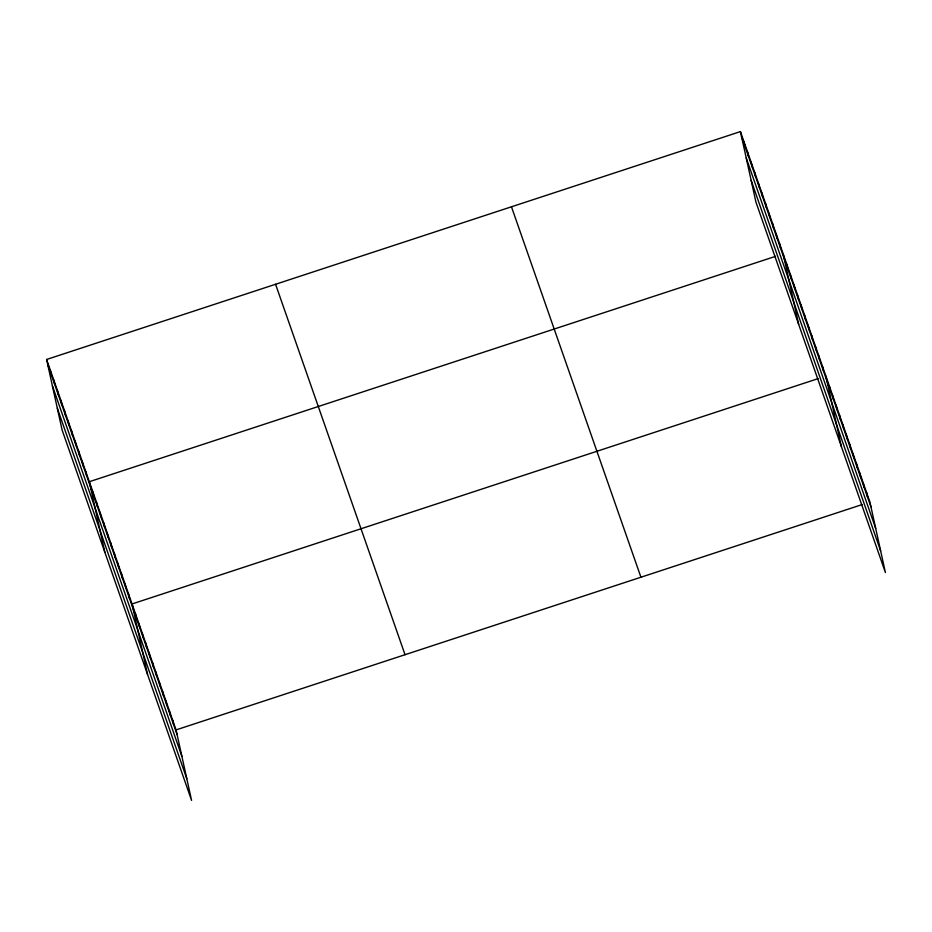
<?xml version="1.0" encoding="UTF-8"?>
<svg xmlns="http://www.w3.org/2000/svg" width="932" height="932" viewBox="0 0 932 932"><rect width="100%" height="100%" fill="white"/><g stroke="black" fill="none" stroke-linecap="round" stroke-linejoin="round"><path stroke-width="1.4" d="M46.6 359.472L176.066 729.907L191.573 800.402L62.094 429.967L46.6 359.472L740.427 131.598L869.906 502.033L885.4 572.528L755.934 202.093L740.427 131.598M775.529 256.347L89.321 481.716L104.827 552.21M818.249 378.59L132.053 603.959L147.547 674.453M176.066 729.907L862.263 504.538M741.464 136.305L870.931 506.752M746.241 158.021L875.707 528.456M751.157 180.389L880.624 550.824M511.47 206.799L640.936 577.234M275.569 284.272L405.036 654.707M47.637 364.179L177.103 734.614M52.413 385.883L181.88 756.33M57.33 408.251L186.796 778.686M866.515 492.352L867.552 497.059M863.125 482.66L864.162 487.366M859.747 472.967L860.784 477.685M856.357 463.286L857.393 467.992M852.966 453.593L854.003 458.299M849.588 443.912L850.625 448.618M846.198 434.219L847.235 438.925M842.808 424.526L843.844 429.244M839.429 414.845L840.466 419.551M836.039 405.152L837.076 409.859M832.649 395.471L833.686 400.178M829.27 385.778L830.307 390.485M825.88 376.085L841.386 446.579M822.315 365.903L823.352 370.61M818.762 355.709L819.799 360.428M815.197 345.527L816.234 350.234M811.644 335.345L812.681 340.052M808.079 325.152L809.116 329.858M804.514 314.969L805.551 319.676M800.961 304.776L801.998 309.494M797.396 294.594L798.433 299.3M793.843 284.4L794.868 289.118M790.278 274.218L791.315 278.924M786.713 264.036L787.75 268.742M783.16 253.842L798.654 324.336M779.595 243.66L780.632 248.366M776.041 233.466L777.067 238.184M772.477 223.284L773.513 227.99M768.912 213.09L769.948 217.808M765.358 202.908L766.395 207.615M761.793 192.726L762.83 197.433M758.229 182.532L759.265 187.239M754.675 172.35L755.712 177.057M751.11 162.156L752.147 166.875M747.557 151.974L748.594 156.681M743.992 141.792L745.029 146.499M172.688 720.215L173.713 724.921M169.298 710.534L170.335 715.24M165.908 700.841L166.945 705.547M162.529 691.148L163.554 695.866M159.139 681.467L160.176 686.173M155.749 671.774L156.786 676.481M152.37 662.081L153.396 666.799M148.98 652.4L150.017 657.107M145.59 642.707L146.627 647.414M142.212 633.026L143.248 637.733M138.821 623.333L139.858 628.04M135.431 613.64L136.468 618.359M128.488 593.766L129.525 598.484M124.923 583.583L125.96 588.29M121.37 573.39L122.407 578.108M117.805 563.208L118.842 567.914M114.252 553.025L115.288 557.732M110.687 542.832L111.724 547.538M107.122 532.65L108.159 537.356M103.569 522.456L104.605 527.174M100.004 512.274L101.04 516.98M96.45 502.092L97.476 506.798M92.885 491.898L93.922 496.605M85.767 471.522L86.804 476.229M82.202 461.34L83.239 466.047M78.649 451.146L79.674 455.865M75.084 440.964L76.121 445.671M71.519 430.782L72.556 435.489M67.966 420.588L69.003 425.295M64.401 410.406L65.438 415.113M60.836 400.212L61.873 404.931M57.283 390.03L58.32 394.737M53.718 379.837L54.755 384.555M50.165 369.655L51.19 374.361"/></g></svg>
